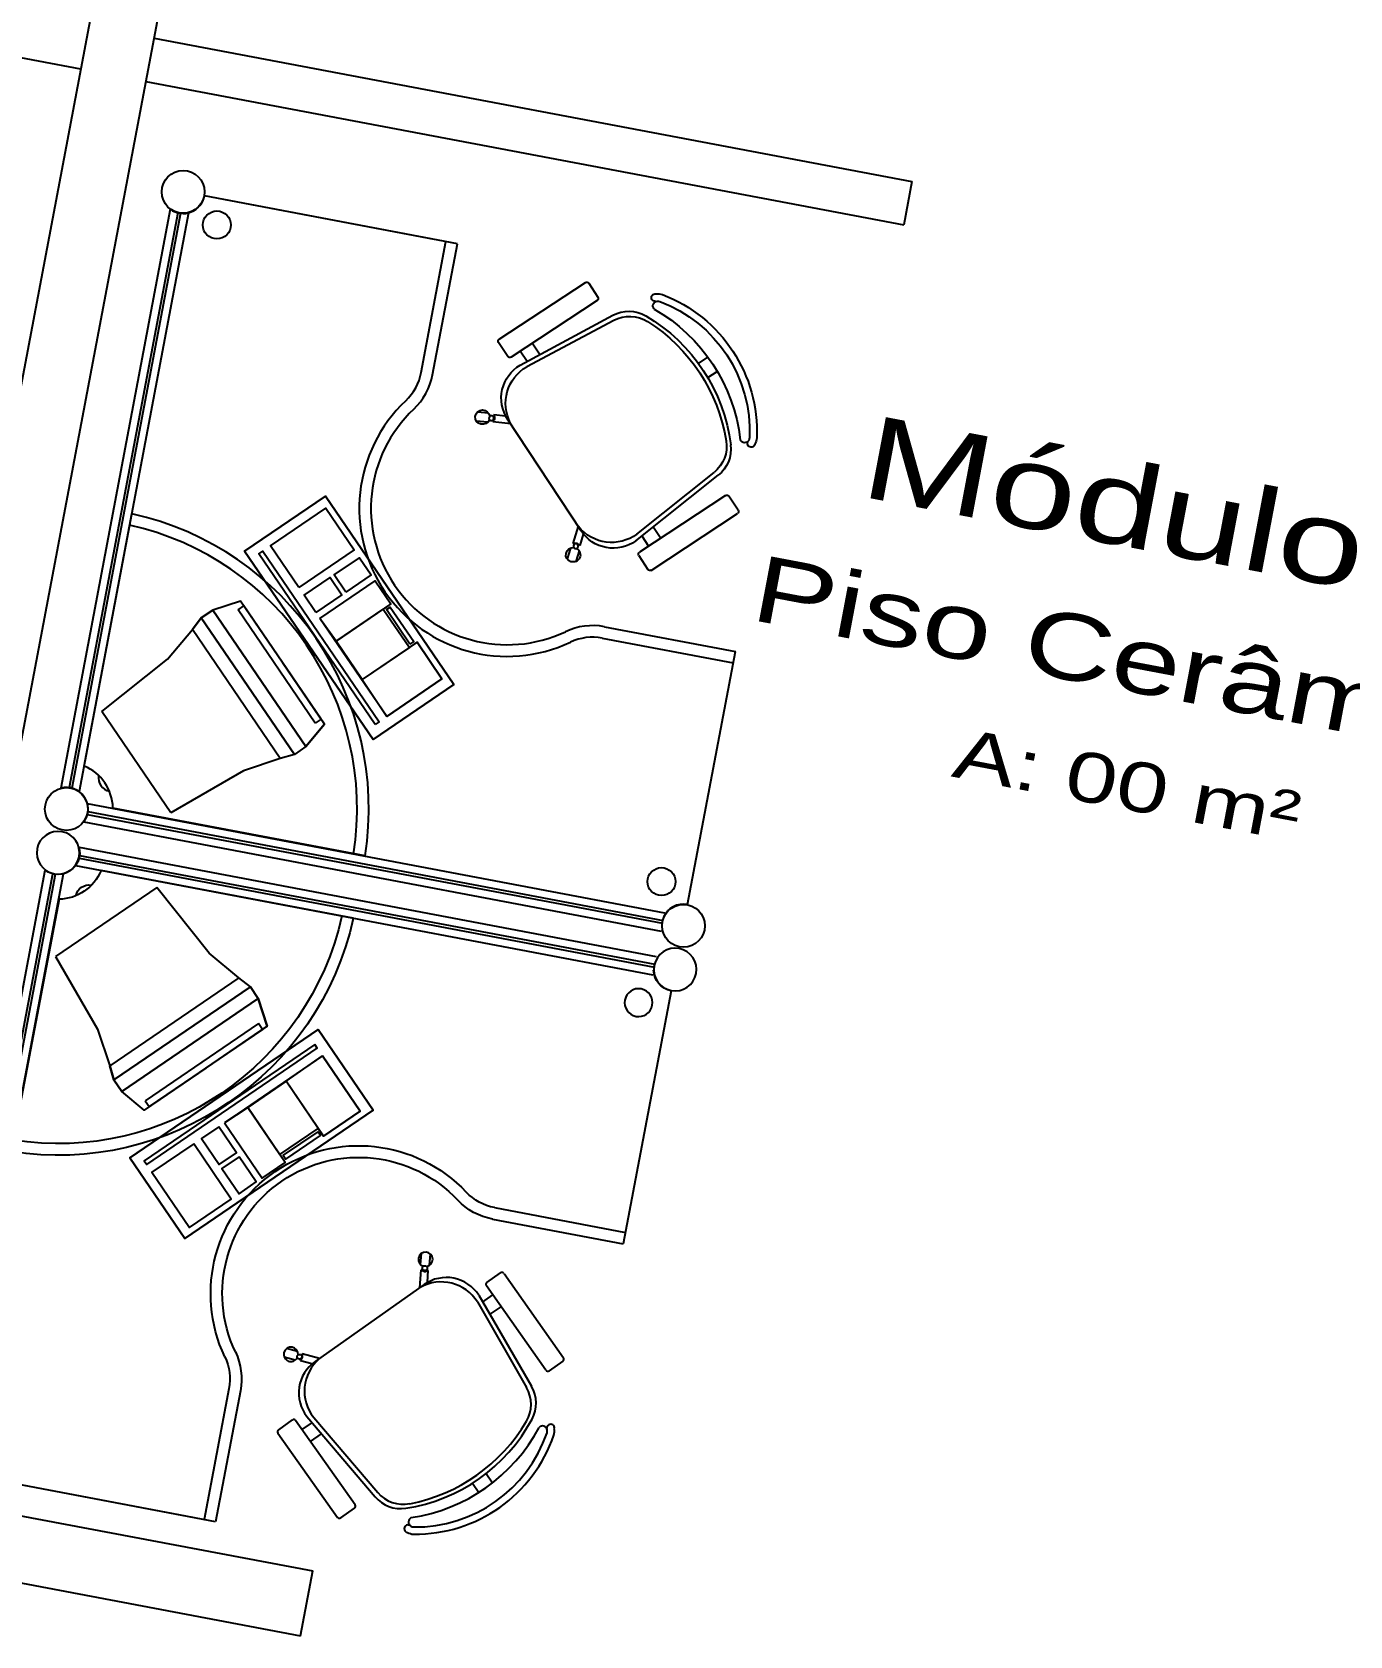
# Model space of a CAD drawing. Header units: inches. Extents: x -18604 to 2753, y -9056 to 3482.
# Drawn here: x -1428.2 to -1129.2, y -4714.6 to -4350.7 of the extents above; entities that cross this region are included whole.
import ezdxf
from ezdxf.enums import TextEntityAlignment as Align

# ---------------------------------------------------------------- set-up
doc = ezdxf.new("R2010")
doc.units = ezdxf.units.IN
for name, color, linetype in [('ESPECARQ', 2, 'Continuous'), ('MOVEIS', 2, 'Continuous'), ('Parede', 6, 'Continuous'), ('Parede Baixo', 4, 'Continuous'), ('TEXTO', 2, 'Continuous')]:
    doc.layers.add(name, color=color, linetype=linetype)
doc.styles.add('REGUA100', font='GOTHIC.TTF', dxfattribs={"width": 1.4})
doc.styles.add('REGUA60', font='GOTHIC.TTF', dxfattribs={"width": 1.4})

# ---------------------------------------------------------------- blocks, each defined once
blk = doc.blocks.new('INDUNI1')
at = {"color": 0, "style": 'REGUA100', "width": 1.4, "flags": 8}
for tag, p in [('NOME1', (0, 0)), ('NOME2', (0, -4.286))]:
    blk.add_attdef(tag, text='', height=2.5, dxfattribs=at).set_placement(p, align=Align.CENTER)
at = {"layer": 'ESPECARQ', "style": 'REGUA60', "width": 1.4}
blk.add_attdef('AREA', text='', height=1.5, dxfattribs=at).set_placement((0, -7.813), align=Align.CENTER)
at = {"layer": 'ESPECARQ', "style": 'REGUA60', "width": 1.4, "flags": 8}
for tag, p in [('PISO', (0, -10.313)), ('REVPAR', (0, -12.813)), ('PEDIR', (0, -15.313))]:
    blk.add_attdef(tag, text='', height=1.5, dxfattribs=at).set_placement(p, align=Align.CENTER)

msp = doc.modelspace()

# ---------------------------------------------------------------- linework, layer by layer
at = {"layer": 'MOVEIS'}
for p, q in [((-1336.85, -4397.71, -1754.51), (-1389.07, -4387.83, -1754.51)), ((-1331.67, -4398.69, -1754.51), (-1389.07, -4387.83, -1754.51)), ((-1396.8, -4390.88, -1754.51), (-1421.64, -4522.19, -1754.51)), ((-1395.12, -4391.67, -1754.51), (-1419.79, -4522.07, -1754.51)), ((-1394.5, -4391.79, -1754.51), (-1419.17, -4522.19, -1754.51)), ((-1392.65, -4391.67, -1754.51), (-1417.49, -4522.98, -1754.51)), ((-1339.88, -4427.91, -1754.51), (-1334.26, -4398.2, -1754.51)), ((-1337.29, -4428.4, -1754.51), (-1331.67, -4398.69, -1754.51)), ((-1322.19, -4420.34, -1754.31), (-1302.63, -4407.47, -1754.31)), ((-1301.88, -4407.62, -1754.31), (-1299.78, -4410.81, -1754.31)), ((-1299.94, -4411.56, -1754.31), (-1319.5, -4424.43, -1754.31)), ((-1317.45, -4426.23, -1754.31), (-1296.39, -4414.92, -1754.31)), ((-1315.92, -4426.58, -1754.31), (-1296.17, -4416.05, -1754.31)), ((-1320.25, -4424.28, -1754.31), (-1322.35, -4421.09, -1754.31)), ((-1315.84, -4425.43, -1754.31), (-1317.4, -4423.05, -1754.31)), ((-1313.03, -4423.76, -1754.31), (-1314.67, -4421.26, -1754.31)), ((-1276.95, -4425.87, -1754.31), (-1274.81, -4424.46, -1754.31)), ((-1274.86, -4429.05, -1754.31), (-1272.72, -4427.64, -1754.31)), ((-1324.82, -4439.19, -1754.31), (-1327.35, -4438.91, -1754.31)), ((-1324.59, -4437.15, -1754.31), (-1327.12, -4436.87, -1754.31)), ((-1323.58, -4438.9, -1754.31), (-1323.61, -4439.11, -1754.31)), ((-1319.57, -4439.56, -1754.31), (-1323.61, -4439.11, -1754.31)), ((-1323.42, -4437.48, -1754.31), (-1323.45, -4437.69, -1754.31)), ((-1320.74, -4437.79, -1754.31), (-1323.42, -4437.48, -1754.31)), ((-1303.59, -4463.84, -1754.31), (-1320.27, -4438.5, -1754.31)), ((-1291.2, -4466.11, -1754.31), (-1272.48, -4451.23, -1754.31)), ((-1290.92, -4464.56, -1754.31), (-1273.44, -4450.58, -1754.31)), ((-1361.62, -4455.96, -1752.4), (-1379.94, -4468.44, -1752.4)), ((-1361.62, -4455.96, -1752.4), (-1361.62, -4455.96, -1754.51)), ((-1332.49, -4498.69, -1754.51), (-1361.62, -4455.96, -1754.51)), ((-1332.49, -4498.69, -1752.4), (-1361.62, -4455.96, -1752.4)), ((-1270.81, -4455.82, -1754.31), (-1290.36, -4468.69, -1754.31)), ((-1267.96, -4459.16, -1754.31), (-1270.05, -4455.98, -1754.31)), ((-1416.34, -4517.19, -1754.51), (-1405.51, -4459.96, -1754.51)), ((-1374.07, -4467.24, -1752.4), (-1361.55, -4458.71, -1752.4)), ((-1361.55, -4458.71, -1752.4), (-1355.1, -4468.17, -1752.4)), ((-1287.67, -4472.79, -1754.31), (-1268.11, -4459.91, -1754.31)), ((-1304.29, -4462.78, -1754.31), (-1305.47, -4466.67, -1754.31)), ((-1303.12, -4464.56, -1754.31), (-1303.9, -4467.14, -1754.31)), ((-1287.19, -4463.02, -1754.31), (-1285.54, -4465.52, -1754.31)), ((-1379.94, -4468.44, -1752.4), (-1350.8, -4511.18, -1752.4)), ((-1376.7, -4469.04, -1752.4), (-1375.83, -4468.44, -1752.4)), ((-1375.83, -4468.44, -1752.4), (-1349.44, -4507.15, -1752.4)), ((-1367.62, -4476.71, -1752.4), (-1374.07, -4467.24, -1752.4)), ((-1355.1, -4468.17, -1752.4), (-1367.62, -4476.71, -1752.4)), ((-1306.03, -4467.75, -1754.31), (-1306.76, -4470.18, -1754.31)), ((-1305.27, -4466.73, -1754.31), (-1305.47, -4466.67, -1754.31)), ((-1304.06, -4468.34, -1754.31), (-1304.8, -4470.78, -1754.31)), ((-1303.9, -4467.14, -1754.31), (-1304.1, -4467.08, -1754.31)), ((-1289.84, -4464.93, -1754.31), (-1288.27, -4467.31, -1754.31)), ((-1350.32, -4507.74, -1752.4), (-1376.7, -4469.04, -1752.4)), ((-1359.66, -4473.84, -1752.4), (-1353.91, -4469.92, -1752.4)), ((-1353.91, -4469.92, -1752.4), (-1351.23, -4473.84, -1752.4)), ((-1290.52, -4469.45, -1754.31), (-1288.42, -4472.63, -1754.31)), ((-1366.43, -4478.45, -1752.4), (-1360.53, -4474.43, -1752.4)), ((-1362.86, -4483.69, -1752.4), (-1350.34, -4475.15, -1752.4)), ((-1360.53, -4474.43, -1752.4), (-1357.85, -4478.35, -1752.4)), ((-1356.98, -4477.76, -1752.4), (-1359.66, -4473.84, -1752.4)), ((-1351.23, -4473.84, -1752.4), (-1356.98, -4477.76, -1752.4)), ((-1350.34, -4475.15, -1752.4), (-1346.77, -4480.38, -1752.4)), ((-1363.75, -4482.38, -1752.4), (-1366.43, -4478.45, -1752.4)), ((-1357.85, -4478.35, -1752.4), (-1363.75, -4482.38, -1752.4)), ((-1389.77, -4483.59, -1753.46), (-1387.15, -4481.8, -1752.4)), ((-1387.15, -4481.8, -1752.4), (-1389.77, -4483.59, -1752.4)), ((-1380.88, -4479.76, -1752.4), (-1387.15, -4481.8, -1752.4)), ((-1366.04, -4512.76, -1752.4), (-1387.15, -4481.8, -1752.4)), ((-1387.15, -4481.8, -1752.4), (-1366.04, -4512.76, -1752.4)), ((-1381.43, -4481.75, -1752.4), (-1380.12, -4480.86, -1752.4)), ((-1363.91, -4507.46, -1752.4), (-1381.43, -4481.75, -1752.4)), ((-1371.36, -4493.71, -1752.4), (-1380.88, -4479.76, -1752.4)), ((-1362.6, -4506.57, -1752.4), (-1380.12, -4480.86, -1752.4)), ((-1369.42, -4496.56, -1747.12), (-1379.38, -4481.95, -1747.12)), ((-1346.77, -4480.38, -1752.4), (-1348.52, -4481.57, -1752.4)), ((-1348.52, -4481.57, -1752.4), (-1342.57, -4490.29, -1752.4)), ((-1347.78, -4481.71, -1752.4), (-1346.91, -4481.11, -1752.4)), ((-1342.43, -4489.56, -1752.4), (-1347.78, -4481.71, -1752.4)), ((-1346.91, -4481.11, -1752.4), (-1341.56, -4488.96, -1752.4)), ((-1397.43, -4492.96, -1755.57), (-1391.79, -4486.24, -1753.46)), ((-1389.77, -4483.59, -1753.46), (-1391.79, -4486.24, -1753.46)), ((-1391.79, -4486.24, -1753.46), (-1389.77, -4483.59, -1753.46)), ((-1368.66, -4514.55, -1753.46), (-1389.77, -4483.59, -1753.46)), ((-1368.66, -4514.55, -1752.4), (-1389.77, -4483.59, -1752.4)), ((-1347.68, -4505.95, -1752.4), (-1362.86, -4483.69, -1752.4)), ((-1298.3, -4485.58, -1754.51), (-1268.59, -4491.2, -1754.51)), ((-1342.57, -4490.29, -1752.4), (-1340.83, -4489.1, -1752.4)), ((-1341.56, -4488.96, -1752.4), (-1342.43, -4489.56, -1752.4)), ((-1340.83, -4489.1, -1752.4), (-1335.16, -4497.41, -1752.4)), ((-1298.79, -4488.17, -1754.51), (-1269.08, -4493.79, -1754.51)), ((-1412.35, -4504.8, -1755.57), (-1397.43, -4492.96, -1755.57)), ((-1371.36, -4493.71, -1752.4), (-1361.85, -4507.67, -1752.4)), ((-1279.46, -4548.61, -1754.51), (-1268.59, -4491.2, -1754.51)), ((-1335.16, -4497.41, -1752.4), (-1347.68, -4505.95, -1752.4)), ((-1376, -4498.15, -1752.4), (-1366.04, -4512.76, -1752.4)), ((-1350.8, -4511.18, -1752.4), (-1332.49, -4498.69, -1752.4)), ((-1332.49, -4498.69, -1752.4), (-1332.49, -4498.69, -1754.51)), ((-1396.65, -4527.82, -1755.57), (-1412.35, -4504.8, -1755.57)), ((-1361.85, -4507.67, -1752.4), (-1366.04, -4512.76, -1752.4)), ((-1362.6, -4506.57, -1752.4), (-1363.91, -4507.46, -1752.4)), ((-1362.6, -4506.57, -1752.4), (-1362.6, -4506.57, -1752.4)), ((-1362.6, -4506.57, -1752.4), (-1362.6, -4506.57, -1752.4)), ((-1349.44, -4507.15, -1752.4), (-1350.32, -4507.74, -1752.4)), ((-1371.87, -4515.46, -1753.46), (-1380.18, -4518.25, -1755.57)), ((-1368.66, -4514.55, -1753.46), (-1371.87, -4515.46, -1753.46)), ((-1368.66, -4514.55, -1753.46), (-1371.87, -4515.46, -1753.46)), ((-1366.04, -4512.76, -1752.4), (-1368.66, -4514.55, -1753.46)), ((-1366.04, -4512.76, -1752.4), (-1368.66, -4514.55, -1752.4)), ((-1380.18, -4518.25, -1755.57), (-1396.65, -4527.82, -1755.57)), ((-1415.64, -4525.69, -1754.51), (-1284.65, -4550.47, -1754.51)), ((-1416.43, -4529.84, -1754.51), (-1285.44, -4554.62, -1754.51)), ((-1415.64, -4528.16, -1754.51), (-1285.11, -4552.86, -1754.51)), ((-1415.52, -4527.54, -1754.51), (-1284.99, -4552.24, -1754.51)), ((-1352.6, -4537.56, -1754.51), (-1409.84, -4526.74, -1754.51)), ((-1417.52, -4535.62, -1754.51), (-1286.53, -4560.4, -1754.51)), ((-1417.4, -4537.47, -1754.51), (-1286.87, -4562.17, -1754.51)), ((-1450.01, -4672.14, -1754.51), (-1425.17, -4540.83, -1754.51)), ((-1418.31, -4539.77, -1754.51), (-1287.32, -4564.55, -1754.51)), ((-1417.51, -4538.09, -1754.51), (-1286.98, -4562.79, -1754.51)), ((-1355.29, -4551.74, -1754.51), (-1412.52, -4540.92, -1754.51)), ((-1448.16, -4672.02, -1754.51), (-1423.49, -4541.62, -1754.51)), ((-1447.54, -4672.14, -1754.51), (-1422.87, -4541.74, -1754.51)), ((-1445.86, -4672.93, -1754.51), (-1421.02, -4541.62, -1754.51)), ((-1399.85, -4544.72, -1755.57), (-1422.88, -4560.42, -1755.57)), ((-1388.01, -4559.64, -1755.57), (-1399.85, -4544.72, -1755.57)), ((-1422.06, -4547.42, -1754.51), (-1432.89, -4604.66, -1754.51)), ((-1422.88, -4560.42, -1755.57), (-1413.31, -4576.89, -1755.57)), ((-1381.29, -4565.28, -1753.46), (-1388.01, -4559.64, -1755.57)), ((-1378.64, -4567.31, -1753.46), (-1381.29, -4565.28, -1753.46)), ((-1378.64, -4567.31, -1753.46), (-1381.29, -4565.28, -1753.46)), ((-1378.64, -4567.31, -1753.46), (-1409.6, -4588.42, -1753.46)), ((-1378.64, -4567.31, -1752.4), (-1409.6, -4588.42, -1752.4)), ((-1376.85, -4569.92, -1752.4), (-1407.82, -4591.03, -1752.4)), ((-1407.82, -4591.03, -1752.4), (-1376.85, -4569.92, -1752.4)), ((-1391.46, -4579.88, -1752.4), (-1376.85, -4569.92, -1752.4)), ((-1376.85, -4569.92, -1752.4), (-1378.64, -4567.31, -1753.46)), ((-1376.85, -4569.92, -1752.4), (-1378.64, -4567.31, -1752.4)), ((-1374.81, -4576.2, -1752.4), (-1376.85, -4569.92, -1752.4)), ((-1283.16, -4568.18, -1754.51), (-1294.02, -4625.59, -1754.51)), ((-1413.31, -4576.89, -1755.57), (-1410.51, -4585.2, -1753.46)), ((-1405.98, -4606.1, -1752.4), (-1363.25, -4576.96, -1752.4)), ((-1376.81, -4575.64, -1752.4), (-1402.51, -4593.16, -1752.4)), ((-1375.91, -4576.95, -1752.4), (-1401.62, -4594.47, -1752.4)), ((-1388.77, -4585.71, -1752.4), (-1374.81, -4576.2, -1752.4)), ((-1375.91, -4576.95, -1752.4), (-1376.81, -4575.64, -1752.4)), ((-1375.91, -4576.95, -1752.4), (-1375.91, -4576.95, -1752.4)), ((-1375.91, -4576.95, -1752.4), (-1375.91, -4576.95, -1752.4)), ((-1363.25, -4576.96, -1752.4), (-1350.76, -4595.28, -1752.4)), ((-1364.05, -4580.34, -1752.4), (-1402.75, -4606.73, -1752.4)), ((-1402.16, -4607.6, -1752.4), (-1363.46, -4581.21, -1752.4)), ((-1363.46, -4581.21, -1752.4), (-1364.05, -4580.34, -1752.4)), ((-1385.92, -4583.77, -1747.12), (-1400.53, -4593.73, -1747.12)), ((-1362.26, -4582.97, -1752.4), (-1384.52, -4598.15, -1752.4)), ((-1353.72, -4595.5, -1752.4), (-1362.26, -4582.97, -1752.4)), ((-1409.6, -4588.42, -1753.46), (-1410.51, -4585.2, -1753.46)), ((-1410.51, -4585.2, -1753.46), (-1409.6, -4588.42, -1753.46)), ((-1409.6, -4588.42, -1753.46), (-1407.82, -4591.03, -1752.4)), ((-1407.82, -4591.03, -1752.4), (-1409.6, -4588.42, -1752.4)), ((-1388.77, -4585.71, -1752.4), (-1402.72, -4595.23, -1752.4)), ((-1402.72, -4595.23, -1752.4), (-1407.82, -4591.03, -1752.4)), ((-1402.51, -4593.16, -1752.4), (-1401.62, -4594.47, -1752.4)), ((-1350.76, -4595.28, -1754.51), (-1393.5, -4624.42, -1754.51)), ((-1350.76, -4595.28, -1752.4), (-1393.5, -4624.42, -1752.4)), ((-1362.03, -4601.16, -1752.4), (-1353.72, -4595.5, -1752.4)), ((-1350.76, -4595.28, -1752.4), (-1350.76, -4595.28, -1754.51)), ((-1385.83, -4599.04, -1752.4), (-1389.75, -4601.72, -1752.4)), ((-1381.8, -4604.94, -1752.4), (-1385.83, -4599.04, -1752.4)), ((-1384.52, -4598.15, -1752.4), (-1375.98, -4610.67, -1752.4)), ((-1371.94, -4605.36, -1752.4), (-1363.22, -4599.41, -1752.4)), ((-1363.22, -4599.41, -1752.4), (-1362.03, -4601.16, -1752.4)), ((-1391.5, -4602.91, -1752.4), (-1400.96, -4609.36, -1752.4)), ((-1382.96, -4615.43, -1752.4), (-1391.5, -4602.91, -1752.4)), ((-1389.75, -4601.72, -1752.4), (-1385.73, -4607.62, -1752.4)), ((-1363.35, -4600.15, -1752.4), (-1371.2, -4605.5, -1752.4)), ((-1370.61, -4606.37, -1752.4), (-1362.76, -4601.02, -1752.4)), ((-1362.76, -4601.02, -1752.4), (-1363.35, -4600.15, -1752.4)), ((-1393.5, -4624.42, -1752.4), (-1405.98, -4606.1, -1752.4)), ((-1402.75, -4606.73, -1752.4), (-1402.16, -4607.6, -1752.4)), ((-1385.73, -4607.62, -1752.4), (-1381.8, -4604.94, -1752.4)), ((-1381.21, -4605.82, -1752.4), (-1385.13, -4608.49, -1752.4)), ((-1377.29, -4611.56, -1752.4), (-1381.21, -4605.82, -1752.4)), ((-1370.75, -4607.11, -1752.4), (-1371.94, -4605.36, -1752.4)), ((-1371.2, -4605.5, -1752.4), (-1370.61, -4606.37, -1752.4)), ((-1400.96, -4609.36, -1752.4), (-1392.42, -4621.88, -1752.4)), ((-1385.13, -4608.49, -1752.4), (-1381.21, -4614.24, -1752.4)), ((-1375.98, -4610.67, -1752.4), (-1370.75, -4607.11, -1752.4)), ((-1381.21, -4614.24, -1752.4), (-1377.29, -4611.56, -1752.4)), ((-1392.42, -4621.88, -1752.4), (-1382.96, -4615.43, -1752.4)), ((-1323.24, -4617.38, -1754.51), (-1293.53, -4623, -1754.51)), ((-1323.73, -4619.97, -1754.51), (-1294.02, -4625.59, -1754.51)), ((-1393.5, -4624.42, -1752.4), (-1393.5, -4624.42, -1754.51)), ((-1340.02, -4630.29, -1754.31), (-1339.82, -4627.76, -1754.31)), ((-1337.98, -4630.46, -1754.31), (-1337.77, -4627.92, -1754.31)), ((-1340.22, -4635.55, -1754.31), (-1339.9, -4631.51, -1754.31)), ((-1339.69, -4631.52, -1754.31), (-1339.9, -4631.51, -1754.31)), ((-1338.48, -4634.32, -1754.31), (-1338.27, -4631.64, -1754.31)), ((-1338.27, -4631.64, -1754.31), (-1338.47, -4631.62, -1754.31)), ((-1324.97, -4634.38, -1754.31), (-1321.85, -4632.18, -1754.31)), ((-1339.18, -4634.82, -1754.31), (-1363.97, -4652.31, -1754.31)), ((-1311.59, -4654.26, -1754.31), (-1325.1, -4635.13, -1754.31)), ((-1321.09, -4632.31, -1754.31), (-1307.59, -4651.44, -1754.31)), ((-1327.13, -4638.78, -1754.31), (-1315.96, -4658.18, -1754.31)), ((-1326.82, -4637.24, -1754.31), (-1314.83, -4657.92, -1754.31)), ((-1325.98, -4638.83, -1754.31), (-1323.65, -4637.18, -1754.31)), ((-1324.21, -4641.58, -1754.31), (-1321.77, -4639.85, -1754.31)), ((-1367.95, -4650.01, -1754.31), (-1370.41, -4649.35, -1754.31)), ((-1368.48, -4651.99, -1754.31), (-1370.94, -4651.33, -1754.31)), ((-1367.27, -4652.11, -1754.31), (-1367.22, -4651.91, -1754.31)), ((-1364.67, -4652.81, -1754.31), (-1367.27, -4652.11, -1754.31)), ((-1366.9, -4650.73, -1754.31), (-1366.85, -4650.53, -1754.31)), ((-1362.93, -4651.58, -1754.31), (-1366.85, -4650.53, -1754.31)), ((-1307.72, -4652.19, -1754.31), (-1310.84, -4654.39, -1754.31)), ((-1383.5, -4658.47, -1754.51), (-1389.12, -4688.17, -1754.51)), ((-1380.91, -4658.96, -1754.51), (-1386.53, -4688.67, -1754.51)), ((-1365.83, -4664.77, -1754.31), (-1350.35, -4682.99, -1754.31)), ((-1372.39, -4668.52, -1754.31), (-1358.89, -4687.65, -1754.31)), ((-1369.14, -4665.56, -1754.31), (-1372.26, -4667.76, -1754.31)), ((-1354.88, -4684.82, -1754.31), (-1368.39, -4665.69, -1754.31)), ((-1364.61, -4666.1, -1754.31), (-1366.94, -4667.74, -1754.31)), ((-1364.27, -4665, -1754.31), (-1349.73, -4682.02, -1754.31)), ((-1362.61, -4668.68, -1754.31), (-1365.05, -4670.41, -1754.31)), ((-1391.71, -4687.68, -1754.51), (-1443.94, -4677.8, -1754.51)), ((-1386.53, -4688.67, -1754.51), (-1443.94, -4677.8, -1754.51)), ((-1325.14, -4677.7, -1754.31), (-1323.67, -4679.8, -1754.31)), ((-1328.26, -4679.9, -1754.31), (-1326.78, -4681.99, -1754.31)), ((-1358.13, -4687.78, -1754.31), (-1355.01, -4685.58, -1754.31))]:
    msp.add_line(p, q, dxfattribs=at)
at = {"layer": 'MOVEIS', "extrusion": (0.826234, 0.563328, 0)}
for p, q in [((-1389.77, -4483.59, -1752.4), (-1389.77, -4483.59, -1753.46)), ((-1368.66, -4514.55, -1752.4), (-1368.66, -4514.55, -1753.46))]:
    msp.add_line(p, q, dxfattribs=at)
at = {"layer": 'MOVEIS', "extrusion": (0.563328, -0.826234, 0)}
for p, q in [((-1378.64, -4567.31, -1752.4), (-1378.64, -4567.31, -1753.46)), ((-1409.6, -4588.42, -1752.4), (-1409.6, -4588.42, -1753.46))]:
    msp.add_line(p, q, dxfattribs=at)
at = {"layer": 'MOVEIS'}
for centre, radius in [((-1393.9, -4386.92, -1754.51), 4.86), ((-1386.24, -4394.43, -1754.51), 3.17), ((-1420.39, -4526.94, -1754.51), 4.86), ((-1285.36, -4543.41, -1754.51), 3.17), ((-1280.37, -4553.43, -1754.51), 4.86), ((-1339.05, -4631.12, -1754.31), 0.545), ((-1367.5, -4651.21, -1754.31), 0.545)]:
    msp.add_circle(centre, radius, dxfattribs=at)
for centre, radius, start, end in [((-1393.9, -4386.92, -1754.51), 4.91, 233.8119, 349.2862), ((-1351.5, -4425.71, -1754.51), 11.82, 313.3118, 349.2862), ((-1351.5, -4425.71, -1754.51), 14.46, 313.3118, 349.2862), ((-1320.36, -4458.74, -1754.51), 33.57, 133.3118, 295.2607), ((-1320.36, -4458.74, -1754.51), 30.93, 133.3118, 295.2607), ((-1420.39, -4526.94, -1754.51), 68.61, 351.0936, 77.4789), ((-1420.39, -4526.94, -1754.51), 65.97, 351.0936, 77.4789), ((-1300.99, -4499.79, -1754.51), 14.46, 79.2862, 115.2607), ((-1300.99, -4499.79, -1754.51), 11.82, 79.2862, 115.2607), ((-1420.39, -4526.94, -1754.51), 10.56, 1.1157, 67.4567), ((-1409.97, -4519.84, -1754.51), 3.14, 170.8791, 257.6934), ((-1420.39, -4526.94, -1754.51), 4.91, 323.8119, 104.7606), ((-1280.37, -4553.43, -1754.51), 4.91, 79.2862, 156.8676), ((-1338.9, -4629.11, -1754.31), 1.63, 277.9356, 253.7559), ((-1339.04, -4631.03, -1754.31), 0.817, 217.1996, 313.579), ((-1321.54, -4632.62, -1754.31), 0.545, 35.2195, 125.2195), ((-1335.32, -4643.9, -1754.31), 9.66, 31.9673, 119.627), ((-1334.16, -4641.94, -1754.31), 8.71, 32.6503, 125.2195), ((-1324.65, -4634.82, -1754.31), 0.545, 125.2195, 215.2195), ((-1369.44, -4650.67, -1754.31), 1.63, 356.6831, 332.5034), ((-1358.94, -4659.43, -1754.31), 8.71, 125.2195, 217.7888), ((-1367.59, -4651.18, -1754.31), 0.817, 296.8601, 33.2394), ((-1356.71, -4658.99, -1754.31), 9.66, 130.812, 218.4717), ((-1308.04, -4651.75, -1754.31), 0.545, 305.2195, 35.2195), ((-1311.15, -4653.95, -1754.31), 0.545, 215.2195, 305.2195), ((-1322.57, -4661.98, -1754.31), 7.62, 329.4834, 29.9196), ((-1321.43, -4661.75, -1754.31), 7.62, 331.6148, 30.0983), ((-1371.94, -4668.21, -1754.31), 0.545, 125.2195, 215.2195), ((-1368.83, -4666.01, -1754.31), 0.545, 35.2195, 125.2195), ((-1349.42, -4646.62, -1754.31), 39.44, 278.8242, 331.6148), ((-1349.98, -4645.83, -1754.31), 39.44, 280.9556, 329.4834), ((-1347.94, -4648.71, -1754.31), 39.44, 278.457, 331.9821), ((-1347.94, -4648.71, -1754.31), 39.44, 278.457, 331.9821), ((-1341.23, -4658.23, -1754.31), 31.61, 269.3637, 341.0754), ((-1341.23, -4658.23, -1754.31), 31.61, 269.3637, 341.0754), ((-1312.36, -4668.01, -1754.31), 1.09, 10.074, 134.8901), ((-1312.36, -4668.01, -1754.31), 1.09, 10.074, 134.8901), ((-1310.51, -4667.38, -1754.31), 0.852, 349.894, 185.4086), ((-1312.62, -4668.06, -1754.31), 1.36, 342.0894, 10.074), ((-1312.62, -4668.06, -1754.31), 1.36, 342.0894, 10.074), ((-1312.62, -4668.06, -1754.31), 2.99, 341.7624, 10.074), ((-1341.23, -4658.23, -1754.31), 33.24, 269.3433, 341.0957), ((-1344.54, -4678.06, -1754.31), 7.62, 220.3408, 278.8242), ((-1343.93, -4677.06, -1754.31), 7.62, 220.5194, 280.9556), ((-1355.33, -4685.13, -1754.31), 0.545, 305.2195, 35.2195), ((-1358.44, -4687.33, -1754.31), 0.545, 215.2195, 305.2195), ((-1342.88, -4690.23, -1754.31), 0.852, 65.0304, 260.5451), ((-1341.67, -4688.7, -1754.31), 1.09, 115.549, 240.365), ((-1341.67, -4688.7, -1754.31), 1.09, 115.549, 240.365), ((-1341.54, -4688.47, -1754.31), 1.36, 240.365, 268.3496), ((-1341.54, -4688.47, -1754.31), 1.36, 240.365, 268.3496), ((-1341.54, -4688.47, -1754.31), 2.99, 240.365, 268.6766)]:
    msp.add_arc(centre, radius, start, end, dxfattribs=at)
at = {"layer": 'MOVEIS', "extrusion": (0, 0, -1)}
for centre, major_axis, start_param, end_param in [((-1302.33, -4407.92, -1754.31), (-0.385, 0.385), 0.203279, 1.774075), ((-1286.79, -4410.91, -1754.31), (-0.602, 0.602), 3.865169, 7.277544), ((-1286.19, -4413.04, -1754.31), (-2.12, 2.12), 0.64215, 1.136282), ((-1296.94, -4441.31, -1754.31), (-23.5, 23.5), 1.147917, 2.400233), ((-1300.24, -4411.11, -1754.31), (-0.385, 0.385), 1.774075, 3.344871), ((-1292.78, -4421.63, -1754.31), (-5.39, 5.39), 0.292661, 1.31339), ((-1286.22, -4412.77, -1754.31), (-0.77, 0.77), 4.746885, 6.925335), ((-1286.22, -4412.77, -1754.31), (-0.77, 0.77), 4.746885, 6.925335), ((-1306.67, -4447.71, -1754.31), (-27.89, 27.89), 1.30698, 2.24117), ((-1306.67, -4447.71, -1754.31), (-27.89, 27.89), 1.30698, 2.24117), ((-1286.19, -4413.04, -1754.31), (-0.963, 0.963), 0.64215, 1.130574), ((-1286.19, -4413.04, -1754.31), (-0.963, 0.963), 0.64215, 1.130574), ((-1296.94, -4441.31, -1754.31), (-22.35, 22.35), 1.148273, 2.399878), ((-1296.94, -4441.31, -1754.31), (-22.35, 22.35), 1.148273, 2.399878), ((-1292.58, -4422.78, -1754.31), (-5.39, 5.39), 0.295779, 1.35059), ((-1308.81, -4449.12, -1754.31), (-27.89, 27.89), 1.31339, 2.23476), ((-1309.62, -4449.65, -1754.31), (-27.89, 27.89), 1.35059, 2.19756), ((-1321.89, -4420.79, -1754.31), (-0.385, 0.385), 4.915668, 6.486464), ((-1319.8, -4423.98, -1754.31), (-0.385, 0.385), 3.344871, 4.915668), ((-1311.07, -4434.94, -1754.31), (-6.83, 6.83), 5.013275, 6.543226), ((-1312.99, -4433.71, -1754.31), (-6.16, 6.16), 4.915668, 6.531306), ((-1325.97, -4438.03, -1754.31), (-1.16, 1.16), 2.672284, 8.533454), ((-1323.96, -4438.24, -1754.31), (-0.385, 0.385), 0.203279, 6.486464), ((-1324.05, -4438.23, -1754.31), (-0.578, 0.578), 1.628175, 3.310312), ((-1266.73, -4442.6, -1754.31), (-0.963, 0.963), 2.417576, 2.906), ((-1266.73, -4442.6, -1754.31), (-0.963, 0.963), 2.417576, 2.906), ((-1266.73, -4442.6, -1754.31), (-2.12, 2.12), 2.411869, 2.906), ((-1278.2, -4444.62, -1754.31), (-5.39, 5.39), 2.19756, 3.252371), ((-1277.23, -4445.26, -1754.31), (-5.39, 5.39), 2.23476, 3.255489), ((-1266.49, -4442.75, -1754.31), (-0.77, 0.77), 2.906, 5.084451), ((-1266.49, -4442.75, -1754.31), (-0.77, 0.77), 2.906, 5.084451), ((-1265.01, -4444, -1754.31), (-0.602, 0.602), 2.553792, 5.966166), ((-1270.51, -4456.28, -1754.31), (-0.385, 0.385), 0.203279, 1.774075), ((-1268.41, -4459.46, -1754.31), (-0.385, 0.385), 1.774075, 3.344871), ((-1296.68, -4456.8, -1754.31), (-6.83, 6.83), 3.288109, 4.81806), ((-1296.32, -4459.05, -1754.31), (-6.16, 6.16), 3.30003, 4.915668), ((-1305.41, -4469.26, -1754.31), (-1.16, 1.16), 1.297882, 7.159051), ((-1304.81, -4467.33, -1754.31), (-0.385, 0.385), 0.203279, 6.486464), ((-1304.84, -4467.42, -1754.31), (-0.578, 0.578), 0.237838, 1.919975), ((-1290.06, -4469.15, -1754.31), (-0.385, 0.385), 4.915668, 6.486464), ((-1287.97, -4472.33, -1754.31), (-0.385, 0.385), 3.344871, 4.915668), ((-1422.27, -4536.87, -1754.51), (3.43, 3.43), 4.113981, 10.397166), ((-1422.27, -4536.87, -1754.51), (3.47, 3.47), 0.527777, 2.987797), ((-1422.27, -4536.87, -1754.51), (7.46, 7.46), 1.178852, 2.336721), ((-1415.16, -4547.29, -1754.51), (2.22, 2.22), 4.141781, 5.656977), ((-1422.27, -4536.87, -1754.51), (48.52, 48.52), 1.003932, 2.511641), ((-1422.27, -4536.87, -1754.51), (46.65, 46.65), 1.003932, 2.511641), ((-1282.25, -4563.36, -1754.51), (3.43, 3.43), 4.113981, 10.397166), ((-1282.25, -4563.36, -1754.51), (3.47, 3.47), 2.543185, 3.897234), ((-1290.55, -4570.87, -1754.51), (2.24, 2.24), 4.113981, 10.397166), ((-1354.07, -4636.9, -1754.51), (23.74, 23.74), 3.486108, 6.31265), ((-1354.07, -4636.9, -1754.51), (21.87, 21.87), 3.486108, 6.31265), ((-1321.04, -4605.76, -1754.51), (8.36, 8.36), 2.543185, 3.171058), ((-1321.04, -4605.76, -1754.51), (10.23, 10.23), 2.543185, 3.171058), ((-1395.12, -4656.27, -1754.51), (10.23, 10.23), 0.344515, 0.972388), ((-1395.12, -4656.27, -1754.51), (8.36, 8.36), 0.344515, 0.972388)]:
    msp.add_ellipse(centre, major_axis=major_axis, ratio=1, start_param=start_param, end_param=end_param, dxfattribs=at)
at = {"layer": 'MOVEIS'}
for points in [[(-1350.8, -4511.18, -1752.4), (-1379.94, -4468.44, -1752.4), (-1361.62, -4455.96, -1752.4), (-1332.49, -4498.69, -1752.4)], [(-1361.62, -4455.96, -1752.4), (-1361.62, -4455.96, -1754.51), (-1332.49, -4498.69, -1754.51), (-1332.49, -4498.69, -1752.4)], [(-1367.62, -4476.71, -1752.4), (-1374.07, -4467.24, -1752.4), (-1361.55, -4458.71, -1752.4), (-1355.1, -4468.17, -1752.4)], [(-1350.32, -4507.74, -1752.4), (-1376.7, -4469.04, -1752.4), (-1375.83, -4468.44, -1752.4), (-1349.44, -4507.15, -1752.4)], [(-1356.98, -4477.76, -1752.4), (-1359.66, -4473.84, -1752.4), (-1353.91, -4469.92, -1752.4), (-1351.23, -4473.84, -1752.4)], [(-1363.75, -4482.38, -1752.4), (-1366.43, -4478.45, -1752.4), (-1360.53, -4474.43, -1752.4), (-1357.85, -4478.35, -1752.4)], [(-1362.86, -4483.69, -1752.4), (-1350.34, -4475.15, -1752.4), (-1346.77, -4480.38, -1752.4), (-1359.21, -4488.86, -1752.4)], [(-1368.66, -4514.55, -1752.4), (-1389.77, -4483.59, -1752.4), (-1387.15, -4481.8, -1752.4), (-1366.04, -4512.76, -1752.4)], [(-1366.04, -4512.76, -1752.4), (-1361.85, -4507.67, -1752.4), (-1380.88, -4479.76, -1752.4), (-1387.15, -4481.8, -1752.4)], [(-1353.27, -4497.58, -1752.4), (-1359.21, -4488.86, -1752.4), (-1348.52, -4481.57, -1752.4), (-1342.57, -4490.29, -1752.4)], [(-1342.43, -4489.56, -1752.4), (-1347.78, -4481.71, -1752.4), (-1346.91, -4481.11, -1752.4), (-1341.56, -4488.96, -1752.4)], [(-1371.87, -4515.46, -1753.46), (-1391.79, -4486.24, -1753.46), (-1389.77, -4483.59, -1753.46), (-1368.66, -4514.55, -1753.46)], [(-1347.68, -4505.95, -1752.4), (-1335.16, -4497.41, -1752.4), (-1340.83, -4489.1, -1752.4), (-1353.27, -4497.58, -1752.4)], [(-1381.29, -4565.28, -1753.46), (-1410.51, -4585.2, -1753.46), (-1409.6, -4588.42, -1753.46), (-1378.64, -4567.31, -1753.46)], [(-1378.64, -4567.31, -1752.4), (-1409.6, -4588.42, -1752.4), (-1407.82, -4591.03, -1752.4), (-1376.85, -4569.92, -1752.4)], [(-1376.85, -4569.92, -1752.4), (-1374.81, -4576.2, -1752.4), (-1402.72, -4595.23, -1752.4), (-1407.82, -4591.03, -1752.4)], [(-1363.25, -4576.96, -1752.4), (-1405.98, -4606.1, -1752.4), (-1393.5, -4624.42, -1752.4), (-1350.76, -4595.28, -1752.4)], [(-1364.05, -4580.34, -1752.4), (-1402.75, -4606.73, -1752.4), (-1402.16, -4607.6, -1752.4), (-1363.46, -4581.21, -1752.4)], [(-1362.26, -4582.97, -1752.4), (-1353.72, -4595.5, -1752.4), (-1362.03, -4601.16, -1752.4), (-1370.51, -4588.72, -1752.4)], [(-1370.51, -4588.72, -1752.4), (-1379.23, -4594.67, -1752.4), (-1371.94, -4605.36, -1752.4), (-1363.22, -4599.41, -1752.4)], [(-1393.5, -4624.42, -1752.4), (-1393.5, -4624.42, -1754.51), (-1350.76, -4595.28, -1754.51), (-1350.76, -4595.28, -1752.4)], [(-1384.52, -4598.15, -1752.4), (-1375.98, -4610.67, -1752.4), (-1370.75, -4607.11, -1752.4), (-1379.23, -4594.67, -1752.4)], [(-1385.83, -4599.04, -1752.4), (-1389.75, -4601.72, -1752.4), (-1385.73, -4607.62, -1752.4), (-1381.8, -4604.94, -1752.4)], [(-1391.5, -4602.91, -1752.4), (-1400.96, -4609.36, -1752.4), (-1392.42, -4621.88, -1752.4), (-1382.96, -4615.43, -1752.4)], [(-1363.35, -4600.15, -1752.4), (-1371.2, -4605.5, -1752.4), (-1370.61, -4606.37, -1752.4), (-1362.76, -4601.02, -1752.4)], [(-1381.21, -4605.82, -1752.4), (-1385.13, -4608.49, -1752.4), (-1381.21, -4614.24, -1752.4), (-1377.29, -4611.56, -1752.4)]]:
    msp.add_3dface(points, dxfattribs=at)
at = {"layer": 'Parede'}
for p, q in [((-1578.54, -4674.58, -1754.51), (-1367.28, -4714.55, -1754.51)), ((-1462.75, -4681.22, -1754.51), (-1364.5, -4699.81, -1754.51)), ((-1367.28, -4714.55, -1754.51), (-1364.5, -4699.81, -1754.51))]:
    msp.add_line(p, q, dxfattribs=at)
at = {"layer": 'Parede Baixo'}
for p, q in [((-1477.49, -4678.43, -1754.51), (-1350.15, -4005.38, -1754.51)), ((-1462.75, -4681.22, -1754.51), (-1335.41, -4008.16, -1754.51)), ((-1417.07, -4359.1, -1754.51), (-1589.02, -4326.57, -1754.51)), ((-1400.48, -4352.06, -1754.51), (-1228.53, -4384.6, -1754.51)), ((-1402.33, -4361.89, -1754.51), (-1230.39, -4394.42, -1754.51)), ((-1228.53, -4384.6, -1754.51), (-1230.39, -4394.42, -1754.51))]:
    msp.add_line(p, q, dxfattribs=at)

# ---------------------------------------------------------------- block references
at = {"layer": 'TEXTO'}
ref = msp.add_blockref('INDUNI1', (-1169.82, -4469.34, -1817.95), dxfattribs=dict(at, xscale=7.499999999995258, yscale=7.499999999992724, zscale=7.5, rotation=349.2862480787863))
ref.add_attrib('NOME1', 'Módulo 3', dxfattribs={"layer": '0', "color": 0, "height": 18.75, "rotation": 349.2862, "style": 'REGUA100', "width": 1.4, "flags": 8}).set_placement((-1169.82, -4469.34, -1817.95), align=Align.CENTER)
ref.add_attrib('NOME2', 'Piso Cerâmico', dxfattribs={"layer": '0', "color": 0, "height": 15, "rotation": 349.2862, "style": 'REGUA100', "width": 1.4, "flags": 8}).set_placement((-1175.8, -4500.92, -1817.95), align=Align.CENTER)
ref.add_attrib('AREA', 'A: 00 m²', dxfattribs={"layer": 'ESPECARQ', "height": 11.25, "rotation": 349.2862, "style": 'REGUA60', "width": 1.4}).set_placement((-1180.72, -4526.92, -1817.95), align=Align.CENTER)

doc.saveas('drawing.dxf')
